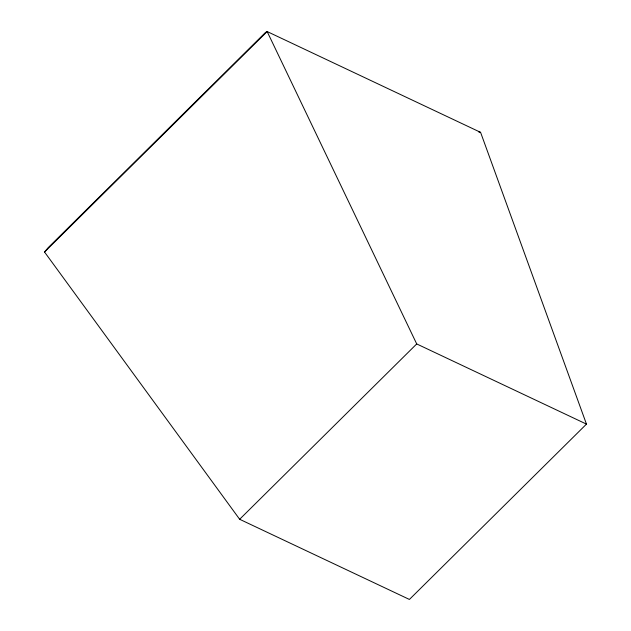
<?xml version="1.0" encoding="UTF-8"?>
<svg xmlns="http://www.w3.org/2000/svg" width="631" height="631" viewBox="0 0 631 631"><rect width="100%" height="100%" fill="white"/><g stroke="black" fill="none" stroke-linecap="round" stroke-linejoin="round"><path stroke-width="0.95" d="M44.533 252.014L48.137 247.699L265.477 32.457L267.15 31.55L480.585 132.352L586.467 424.111L409.409 599.45L239.654 519.281L44.533 252.014L267.15 31.55L416.712 343.934L586.467 424.111M239.654 519.281L416.712 343.934M478.669 131.926L480.585 132.352"/></g></svg>
